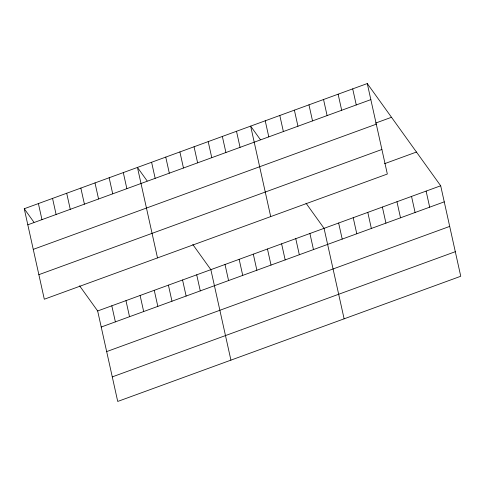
<?xml version="1.0" encoding="UTF-8"?>
<svg xmlns="http://www.w3.org/2000/svg" width="485" height="485" viewBox="0 0 485 485"><rect width="100%" height="100%" fill="white"/><g stroke="black" fill="none" stroke-linecap="round" stroke-linejoin="round"><path stroke-width="0.73" d="M367.278 83.553L387.339 174.036L44.311 299.221L24.25 208.738L367.278 83.553L440.689 185.779L460.75 276.262L117.722 401.447L97.661 310.964L79.601 285.817M27.815 224.81L370.843 99.625M375.536 123.111L391.504 117.285M33.259 249.369L376.287 124.178M38.867 274.668L381.895 149.483M384.532 163.7L416.463 152.041M97.661 310.964L440.689 185.779M101.226 327.036L444.254 201.851M106.67 351.595L449.698 226.404M112.277 376.893L455.306 251.703M260.342 139.607L250.648 126.118L270.709 216.601M305.999 203.191L324.059 228.338L344.12 318.827M147.143 180.923L137.449 167.428L157.51 257.911M192.8 244.507L210.86 269.654L230.921 360.137M24.25 208.738L33.938 222.233M426.109 191.096L429.674 207.168M411.535 196.419L415.093 212.491M396.954 201.736L400.519 217.813M382.374 207.059L385.939 223.13M352.704 88.87L356.263 104.948M367.794 212.381L371.358 228.453M338.124 94.193L341.689 110.265M353.219 217.698L356.778 233.77M323.543 99.516L327.108 115.588M338.639 223.021L342.204 239.093M308.963 104.833L312.528 120.904M294.389 110.156L297.948 126.227M309.909 233.503L313.474 249.575M279.809 115.472L283.373 131.55M295.759 238.668L299.324 254.74M265.228 120.795L268.793 136.867M281.609 243.834L285.174 259.905M267.459 248.999L271.024 265.071M236.498 131.277L240.063 147.355M253.309 254.158L256.874 270.23M222.348 136.443L225.913 152.514M239.16 259.323L242.724 275.395M208.198 141.608L211.763 157.68M225.01 264.489L228.574 280.56M194.048 146.773L197.613 162.845M179.899 151.938L183.463 168.01M196.71 274.813L200.275 290.891M165.749 157.098L169.313 173.169M182.56 279.978L186.125 296.05M151.599 162.263L155.164 178.334M168.41 285.144L171.975 301.215M154.26 290.309L157.825 306.381M123.299 172.593L126.864 188.665M140.11 295.474L143.675 311.546M109.149 177.752L112.714 193.83M125.961 300.633L129.525 316.711M94.999 182.918L98.564 198.989M111.811 305.799L115.375 321.87M80.85 188.083L84.414 204.155M66.7 193.248L70.264 209.32M52.55 198.413L56.114 214.485M38.4 203.573L41.965 219.65"/></g></svg>
